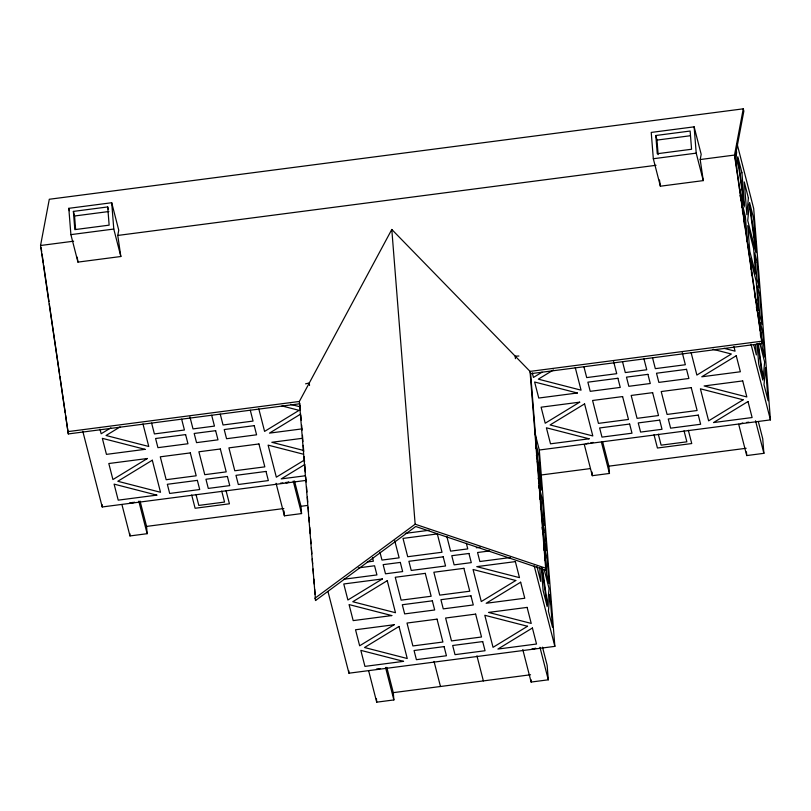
<?xml version="1.0" encoding="UTF-8"?>
<svg xmlns="http://www.w3.org/2000/svg" width="811" height="811" viewBox="0 0 811 811"><rect width="100%" height="100%" fill="white"/><g stroke="black" fill="none" stroke-linecap="round" stroke-linejoin="round"><path stroke-width="1.22" d="M735.658 162.94L736.631 152.164L736.043 149.873M736.54 168.87L737.513 158.094L744.224 206.906L739.348 187.919M299.948 403.746L68.306 433.936L40.55 245.5L49.299 199.263L743.261 108.826L743.849 111.117L735.101 157.354L762.269 343.509L530.627 373.689L530.039 371.397L391.794 229.472L299.36 401.465L315.55 600.515L415.739 526.501L546.229 570.457L530.627 373.689M117.767 235.443L118.751 230.202L111.705 202.73L68.803 208.326L70.892 234.632L77.947 262.105L120.839 256.509L117.767 235.443L656.038 165.292M700.197 159.544L701.18 154.303L694.135 126.84L651.233 132.426L653.321 158.733L660.377 186.206L703.269 180.61L700.197 159.544L734.513 155.063L743.261 108.826M314.962 598.224L415.151 524.21L545.641 568.166L546.229 570.457M110.864 427.843L101.162 433.763L99.986 429.191M120.058 426.941L106.038 435.497L148.768 446.486L142.969 423.94M300.719 414.046L269.465 433.125L301.844 428.907M304.368 460.07L276.338 477.182L268.106 445.127L303.507 454.241M304.926 464.439L281.214 478.906L304.875 475.824M542.083 372.168L533.456 377.429L532.28 372.857M553.426 369.948L538.332 379.163L581.061 390.162L575.263 367.606M132.254 503.053L134.626 502.212M286.678 482.93L289.051 482.089L285.381 482.565M585.998 443.921L588.37 443.08M740.423 423.798L742.795 422.957M533.405 649.165L535.777 648.324L532.097 648.8M305.585 383.826L309.285 382.985L309.528 385.489M107.701 206.937L109.14 225.154L74.825 229.625L73.385 211.407L107.701 206.937L108.289 209.228M655.815 135.508L690.131 131.037L691.57 149.254L657.255 153.725L655.815 135.508L656.991 140.09L658.147 154.668M73.385 211.407L74.561 215.99L108.877 211.519M656.991 140.09L690.08 135.772M70.892 234.632L113.783 229.047L120.839 256.509M653.321 158.733L696.213 153.147L703.269 180.61M40.55 245.5L73.639 241.191M67.718 431.645L299.36 401.465M762.269 343.509L761.681 341.218L530.039 371.397L545.641 568.166M302.452 438.295L271.817 442.289L303.547 450.45M129.719 502.85L133.399 502.374M280.474 483.204L282.927 482.89M590.813 442.765L593.267 442.441M746.475 422.48L748.918 422.166M82.793 431.27L102.227 506.966L306.345 480.365M534.905 432.942L539.295 450.014L770.45 419.885L753.693 208.549L737.087 143.841M140.07 501.117L146.568 526.41L283.84 508.527M294.494 480.994L300.993 506.287L307.187 505.486M540.927 475.023L590.489 468.565M602.695 442.076L608.889 466.163L746.15 448.28M121.944 504.614L129.983 535.939L147.146 533.699L146.568 526.41M276.064 483.285L284.408 515.816L301.57 513.576L300.993 506.287M584.265 444.367L592.304 475.692L609.466 473.452L608.889 466.163M738.689 424.244L746.728 455.569L763.891 453.329L762.735 438.751L758.407 421.892M405.257 533.385L428.978 530.293M367.261 561.993L373.395 561.192L372.502 557.715M476.341 547.78L480.021 547.293M358.371 567.882L374.57 565.774L376.922 574.928L343.823 579.236M489.56 550.943L477.557 552.504L479.869 561.516L510.514 557.522M376.446 669.085L380.126 668.609M327.948 591.401L348.953 673.201L554.856 646.367L539.295 450.014M386.796 667.352L393.294 692.645L530.556 674.762M368.67 670.849L376.709 702.174L393.872 699.934L393.294 692.645M522.781 649.52L531.134 682.051L548.297 679.811L547.141 665.233L542.498 647.168M518.888 356.019L515.188 356.161L515.431 358.655M724.081 348.335L735.07 351.163L733.894 346.581M713.062 349.298L731.37 354.012L696.872 375.067L691.084 352.511M290.571 404.354L300.334 406.869M281.985 405.946L299.077 410.346L264.589 431.401L258.79 408.845M735.101 157.354L734.513 155.063L761.681 341.218M740.007 195.522L741.862 202.75L742.247 207.616M746.525 238.556L747.113 240.847M754.504 294.819L758.528 310.481L756.217 281.326L750.337 258.435L751.209 269.374M756.318 306.923L759.106 317.77L760.069 329.915M759.765 343.012L764.641 362.01L763.131 378.778L758.305 343.732M753.723 344.655L756.369 354.954L755.568 344.857M751.016 344.199L770.45 419.885M755.538 420.797L763.891 453.329M682.264 352.684L685.356 364.737L655.329 368.65L652.551 357.803M688.336 430.286L691.742 443.546L657.427 448.017L654.021 434.757M684.038 430.823L686.866 441.813L661.127 445.168L658.309 434.179M643.964 358.928L646.752 369.765L625.301 372.563L622.524 361.716M613.633 361.635L616.725 373.678L586.698 377.591L583.91 366.754M601.417 442.127L609.466 473.452M535.716 443.364L538.95 455.954L541.545 488.749L536.558 452.447M538.2 478.237L541.251 490.108L537.287 461.317M544.171 569.494L549.047 588.492L547.537 605.259L542.539 568.957M536.953 566.554L540.765 581.436L539.67 567.558M534.165 565.794L554.856 646.367M539.944 647.279L548.297 679.811M466.305 543.218L467.765 548.895L450.602 551.135L446.841 536.476M476.939 655.825L483.376 680.905M434.037 661.421L440.474 686.501M394.744 540.744L399.134 557.836L381.971 560.077L379.933 552.129M385.519 667.402L393.872 699.934M293.217 481.045L301.57 513.576M250.285 410.224L253.062 421.071L223.035 424.984L220.257 414.137M211.671 415.262L214.459 426.099L193.008 428.897L189.916 416.844M226.016 490.533L229.422 503.793L195.106 508.264L191.7 495.004M221.717 491.071L224.546 502.06L198.807 505.415L195.988 494.426M181.644 419.175L184.432 430.012L154.404 433.926L151.616 423.089M68.803 208.326L69.422 210.708M138.793 501.168L147.146 533.699M659.465 180.001L660.377 186.206M77.217 257.148L77.947 262.105M41.138 247.791L41.685 251.542M42.05 254.036L43.328 262.784M43.693 265.278L48.974 301.51M49.339 304.013L59.558 373.972M59.923 376.466L65.204 412.698M65.569 415.202L68.306 433.936M757.839 343.834L762.827 380.136L758.711 364.109L757.079 343.459M535.696 446.192L536.041 448.696M536.426 455.052L536.77 457.556M541.9 567.812L547.232 606.608L543.117 590.59L541.292 567.507M760.353 333.554L760.546 335.987M751.402 271.797L751.685 275.446M747.407 241.992L745.39 216.486L743.038 207.332L744.478 225.549M742.44 210.039L742.724 213.688M746.444 451.92L746.728 455.569M694.135 126.84L696.213 153.147M592.02 472.043L592.304 475.692M538.889 485.951L539.082 488.374M539.751 496.879L539.944 499.312M540.521 506.591L540.714 509.024M542.164 527.241L542.356 529.674M543.796 547.891L543.988 550.324M544.566 557.613L544.759 560.036M530.941 679.618L531.134 682.051M391.794 229.472L415.151 524.21M376.426 698.524L376.709 702.174M348.76 670.768L348.953 673.201M300.05 405.013L300.445 410.062M300.851 415.1L301.246 420.149M301.651 425.197L302.047 430.235M302.452 435.284L302.949 441.589M303.253 445.371L303.75 451.676M304.145 456.725L304.551 461.773M304.845 465.555L305.352 471.86M305.747 476.909L306.152 481.957M306.548 486.995L306.953 492.044M307.349 497.092L307.744 502.131M308.15 507.179L308.545 512.228M308.95 517.266L309.346 522.314M309.751 527.363L310.248 533.668M310.643 538.717L311.049 543.755M311.353 547.537L311.85 553.852M312.245 558.891L312.651 563.939M313.046 568.987L313.451 574.026M313.847 579.074L314.252 584.123M314.648 589.161L315.043 594.21M315.347 597.991L315.55 600.515M284.032 510.96L284.408 515.816M111.705 202.73L113.783 229.047M129.79 533.506L129.983 535.939M102.034 504.533L102.227 506.966M74.561 215.99L75.616 229.351M549.929 594.422L548.408 611.19L552.524 627.217L549.929 594.422M748.391 197.945L746.87 214.712L744.275 181.917L748.391 197.945M749.263 203.875L747.752 220.643L755.974 252.697L749.263 203.875M765.523 367.941L764.003 384.708L768.118 400.735L765.523 367.941M147.409 458.499L112.922 479.554L108.806 463.527L147.409 458.499M152.296 460.222L117.798 481.278L160.517 492.277L152.296 460.222M579.703 402.165L545.215 423.22L541.099 407.193L579.703 402.165M584.579 403.888L550.091 424.944L592.811 435.943L584.579 403.888M736.246 355.735L701.758 376.791L740.362 371.762L736.246 355.735M382.386 578.942L347.889 599.998L343.773 583.981L382.386 578.942M387.263 580.676L352.765 601.732L395.484 612.721L387.263 580.676M743.119 399.793L708.632 420.848L700.4 388.804L743.119 399.793M748.006 401.526L713.508 422.572L752.111 417.543L748.006 401.526M394.136 624.734L359.648 645.779L355.532 629.762L394.136 624.734M399.012 626.457L364.524 647.513L407.244 658.512L399.012 626.457M515.776 580.494L481.278 601.549L473.056 569.494L515.776 580.494M520.652 582.217L486.164 603.272L524.768 598.244L520.652 582.217M527.525 626.274L493.037 647.33L484.806 615.275L527.525 626.274M532.411 627.998L497.913 649.053L536.517 644.025L532.411 627.998M185.607 434.595L155.58 438.508L157.932 447.662L187.959 443.749L185.607 434.595M215.635 430.682L194.184 433.469L196.536 442.634L217.987 439.836L215.635 430.682M254.238 425.653L224.211 429.556L226.563 438.721L256.59 434.808L254.238 425.653M617.901 378.261L587.874 382.174L590.226 391.328L620.253 387.415L617.901 378.261M647.928 374.347L626.477 377.145L628.829 386.3L650.28 383.502L647.928 374.347M686.532 369.319L656.505 373.232L658.856 382.386L688.884 378.473L686.532 369.319M145.057 449.335L106.454 454.373L102.338 438.345L145.057 449.335M577.351 393L538.747 398.039L534.631 382.011L577.351 393M190.311 452.903L160.284 456.816L166.164 479.706L196.191 475.793L190.311 452.903M220.339 448.99L198.888 451.788L204.767 474.678L226.218 471.88L220.339 448.99M258.942 443.962L228.915 447.875L234.795 470.765L264.822 466.852L258.942 443.962M622.605 396.569L592.577 400.482L598.447 423.372L628.484 419.459L622.605 396.569M652.632 392.656L631.181 395.454L637.061 418.344L658.512 415.546L652.632 392.656M691.236 387.628L661.208 391.541L667.088 414.431L697.115 410.518L691.236 387.628M742.714 380.917L704.11 385.955L746.83 396.944L742.714 380.917M197.367 480.376L167.34 484.289L169.681 493.443L199.709 489.53L197.367 480.376M227.394 476.462L205.943 479.26L208.295 488.415L229.746 485.617L227.394 476.462M265.998 471.434L235.971 475.347L238.322 484.502L268.35 480.588L265.998 471.434M629.65 424.041L599.623 427.955L601.975 437.109L632.002 433.196L629.65 424.041M659.678 420.128L638.237 422.926L640.589 432.081L662.029 429.283L659.678 420.128M698.291 415.1L668.264 419.013L670.616 428.167L700.643 424.254L698.291 415.1M156.817 495.126L118.213 500.154L114.098 484.126L156.817 495.126M589.11 438.792L550.507 443.82L546.391 427.792L589.11 438.792M437.322 533.932L403.006 538.403L407.71 556.721L442.025 552.25L437.322 533.932M400.31 562.418L383.147 564.649L385.499 573.813L402.651 571.573L400.31 562.418M443.201 556.822L408.886 561.303L411.238 570.457L445.553 565.987L443.201 556.822M468.94 553.477L451.778 555.707L454.13 564.861L471.292 562.631L468.94 553.477M425.278 573.357L395.251 577.27L401.131 600.16L431.158 596.247L425.278 573.357M463.882 568.329L433.855 572.242L439.734 595.132L469.762 591.219L463.882 568.329M515.36 561.617L476.756 566.646L519.476 577.645L515.36 561.617M432.334 600.829L402.307 604.742L404.659 613.897L434.686 609.984L432.334 600.829M470.938 595.791L440.91 599.704L443.262 608.868L473.289 604.955L470.938 595.791M391.784 615.569L353.18 620.608L349.065 604.58L391.784 615.569M437.038 619.138L407.01 623.051L412.88 645.941L442.907 642.028L437.038 619.138M475.641 614.109L445.614 618.023L451.494 640.913L481.521 637L475.641 614.109M527.12 607.398L488.506 612.427L531.235 623.426L527.12 607.398M444.083 646.61L414.056 650.523L416.408 659.678L446.435 655.764L444.083 646.61M482.697 641.582L452.67 645.495L455.022 654.649L485.049 650.736L482.697 641.582M403.543 661.35L364.94 666.389L360.824 650.361L403.543 661.35M741.923 172.763L737.807 156.736L744.518 205.558L741.923 172.763M753.672 218.544L749.567 202.517L756.278 251.339L753.672 218.544M753.622 248.531L747.742 225.64L749.759 251.146L755.639 274.037L753.622 248.531M757.139 262.267L754.788 253.113L756.815 278.619L759.167 287.773L757.139 262.267M759.745 295.062L757.393 285.908L759.704 315.053L762.056 324.218L759.745 295.062M762.634 331.506L760.282 322.342L762.299 347.848L764.651 357.012L762.634 331.506M542.417 499.677L540.065 490.523L542.083 516.029L544.434 525.183L542.417 499.677M545.012 532.472L542.66 523.318L544.11 541.535L546.462 550.699L545.012 532.472M547.04 557.978L544.688 548.824L546.705 574.33L549.057 583.494L547.04 557.978"/></g></svg>
